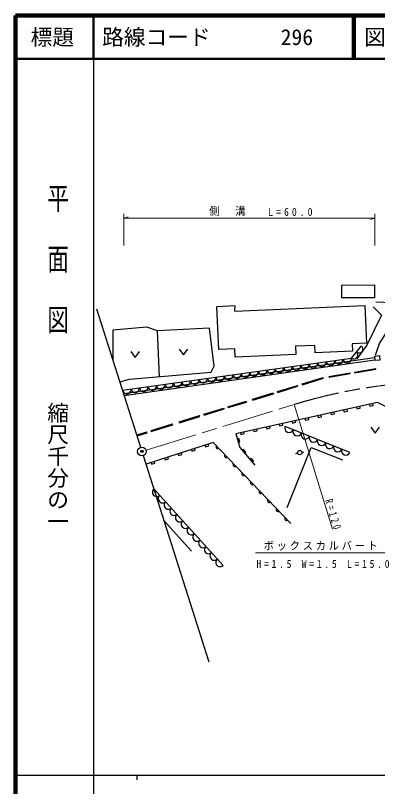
# Model space of a CAD drawing. Units: millimetres, scale not verified. Extents: x 40000 to 680000, y 20000 to 380000.
# Drawn here: x 40000 to 123486, y 202409 to 380000 of the extents above; entities that cross this region are included whole.
import ezdxf
from ezdxf.enums import TextEntityAlignment as Align

# ---------------------------------------------------------------- set-up
doc = ezdxf.new("R2010")
doc.units = ezdxf.units.MM
doc.header["$LTSCALE"] = 1000
doc.header["$PDMODE"] = 32
doc.header["$PDSIZE"] = 500
doc.linetypes.add('CHAIN', pattern=[18.5, 12, -1.5, 3.5, -1.5])
for name, color, linetype, lineweight in [('M-BGD', 7, 'Continuous', 25), ('M-BMK', 2, 'CHAIN', 13), ('M-BMK-SRVR', 3, 'Continuous', 25), ('M-STR-HTXT', 7, 'Continuous', 13), ('M-TTL', 2, 'Continuous', 140), ('M-TTL-BAND', 7, 'Continuous', 25), ('M-TTL-LINE', 7, 'Continuous', 50)]:
    doc.layers.add(name, color=color, linetype=linetype, lineweight=lineweight)
doc.layers.add('M-OTRS', color=6, linetype='Continuous')
doc.layers.add('M-TTL-TXT', color=7, linetype='Continuous')
doc.styles.add('@ＭＳ ゴシック', font='')
doc.styles.add('ＭＳ ゴシック', font='')
doc.styles.get('@ＭＳ ゴシック').set_extended_font_data('@MS Gothic')
doc.styles.get('ＭＳ ゴシック').set_extended_font_data('MS Gothic')

msp = doc.modelspace()

# ---------------------------------------------------------------- linework, layer by layer
at = {"layer": 'M-BGD'}
for p, q in [((73223, 296805), (72743, 307383)), ((108998, 304005), (104576, 303814)), ((117471, 301100), (119807, 303889)), ((64682, 293726), (117471, 301100)), ((65015, 292951), (122767, 301202)), ((65086, 292456), (122837, 300707)), ((118151, 297877), (123073, 298719)), ((118185, 297679), (123107, 298521)), ((123107, 298521), (123073, 298719)), ((106138, 295151), (110926, 296627)), ((110985, 296436), (110926, 296627)), ((112272, 296871), (117127, 297702)), ((112272, 296871), (112306, 296674)), ((112306, 296674), (117161, 297504)), ((117161, 297504), (117127, 297702)), ((118151, 297877), (118185, 297679)), ((106197, 294959), (106138, 295151)), ((106197, 294959), (110985, 296436)), ((94644, 291606), (99432, 293082)), ((99432, 293082), (99491, 292891)), ((100423, 293388), (104986, 294795)), ((100482, 293197), (100423, 293388)), ((100482, 293197), (105045, 294604)), ((104986, 294795), (105045, 294604)), ((94702, 291414), (94644, 291606)), ((94702, 291414), (99491, 292891)), ((83441, 288151), (88039, 289569)), ((88039, 289569), (88098, 289377)), ((88996, 289864), (93207, 291163)), ((89055, 289673), (88996, 289864)), ((89055, 289673), (93266, 290971)), ((93207, 291163), (93266, 290971)), ((77766, 286400), (82417, 287835)), ((82476, 287644), (82417, 287835)), ((83441, 288151), (83500, 287959)), ((83500, 287959), (88098, 289377)), ((77766, 286400), (77825, 286209)), ((77825, 286209), (82476, 287644)), ((71319, 284412), (76207, 285920)), ((71319, 284203), (76266, 285728)), ((71319, 284412), (71319, 284203)), ((76266, 285728), (76207, 285920)), ((117095, 279375), (102174, 285328)), ((67973, 283380), (70303, 284099)), ((68032, 283189), (70362, 283907)), ((70362, 283907), (70303, 284099)), ((85596, 281635), (70111, 276650)), ((103455, 263023), (85596, 281635)), ((105051, 279195), (104567, 279072)), ((106027, 279412), (106518, 279505)), ((87857, 253302), (71924, 270948)), ((80623, 256618), (74264, 263589))]:
    msp.add_line(p, q, dxfattribs=at)
for points in [[(208699, 306451), (206940, 295167), (193272, 296642), (169360, 309650), (164710, 312089), (153047, 316892), (146802, 318492), (140667, 319638), (137352, 319864), (132166, 318111), (129193, 316053), (126602, 313842), (123095, 313995)], [(123019, 301722), (123934, 304467), (129117, 312623), (132395, 315367), (134301, 316282), (136310, 316925), (139763, 317076), (144439, 316358), (151452, 314833), (158828, 311801)], [(90571, 311872), (90681, 313108), (86453, 312925)], [(90558, 303208), (86881, 303049), (86453, 312925)], [(90571, 311872), (120551, 313168), (120925, 304521), (117653, 304380)], [(122485, 312928), (124391, 310946), (121037, 304085), (118674, 300884)], [(64078, 295624), (66277, 296214), (85141, 297817), (85835, 299207), (84713, 307971), (72743, 307383), (70285, 308184), (62483, 307543), (62475, 300667)], [(104576, 303814), (104659, 301885), (90642, 301279), (90558, 303208)], [(117653, 304380), (117728, 302649), (109073, 302275), (108998, 304005)], [(66640, 302579), (67640, 301219), (68640, 302579)], [(77716, 303174), (78716, 301814), (79716, 303174)], [(135537, 289698), (126721, 289246), (123480, 290829), (90796, 283670), (91700, 280505), (95166, 276436)], [(118633, 289767), (118718, 289376), (119500, 289547), (119414, 289938)], [(121604, 290418), (121689, 290027), (122471, 290198), (122385, 290589)], [(109719, 287814), (109804, 287424), (110586, 287595), (110500, 287986)], [(112690, 288465), (112776, 288075), (113557, 288246), (113471, 288636)], [(115661, 289116), (115747, 288725), (116528, 288896), (116443, 289287)], [(100805, 285862), (100890, 285471), (101672, 285643), (101586, 286033)], [(103776, 286513), (103862, 286122), (104643, 286293), (104558, 286684)], [(106747, 287164), (106833, 286773), (107614, 286944), (107529, 287335)], [(94862, 284561), (94948, 284170), (95729, 284341), (95644, 284732)], [(97833, 285211), (97919, 284821), (98700, 284992), (98615, 285382)], [(121892, 285189), (122892, 283829), (123892, 285189)], [(91358, 281703), (91743, 281813), (91523, 282582), (91138, 282472)], [(91891, 283910), (91976, 283519), (92758, 283690), (92672, 284081)], [(83667, 281014), (83790, 280633), (84551, 280879), (84429, 281259)], [(86312, 280890), (86265, 280800), (86240, 280710), (86238, 280597), (86258, 280506), (86302, 280415), (86390, 280323), (86480, 280275), (86570, 280251), (86683, 280249), (86774, 280269), (86866, 280313)], [(77473, 279020), (77596, 278639), (78357, 278884), (78235, 279265)], [(80570, 280017), (80693, 279636), (81454, 279882), (81332, 280262)], [(88296, 278822), (88249, 278732), (88224, 278642), (88222, 278529), (88243, 278438), (88286, 278347), (88375, 278254), (88464, 278207), (88554, 278183), (88667, 278181), (88758, 278201), (88850, 278245)], [(92826, 279183), (93131, 279443), (92612, 280052), (92307, 279792)], [(102627, 266640), (108204, 280505), (115366, 277624)], [(71279, 277026), (71401, 276645), (72163, 276890), (72040, 277271)], [(74376, 278023), (74499, 277642), (75260, 277887), (75137, 278268)], [(94559, 277149), (94864, 277408), (94345, 278017), (94040, 277758)], [(90280, 276754), (90233, 276664), (90209, 276574), (90206, 276461), (90227, 276370), (90271, 276279), (90359, 276186), (90449, 276139), (90539, 276115), (90652, 276112), (90743, 276133), (90834, 276177)], [(92265, 274686), (92218, 274596), (92193, 274506), (92191, 274393), (92211, 274302), (92255, 274211), (92343, 274118), (92433, 274071), (92523, 274047), (92636, 274044), (92727, 274065), (92819, 274109)], [(94249, 272618), (94202, 272528), (94177, 272438), (94175, 272325), (94196, 272234), (94239, 272143), (94328, 272050), (94417, 272003), (94507, 271979), (94620, 271976), (94711, 271997), (94803, 272040)], [(96233, 270550), (96186, 270460), (96162, 270370), (96159, 270257), (96180, 270166), (96224, 270075), (96312, 269982), (96402, 269935), (96492, 269911), (96605, 269908), (96696, 269929), (96787, 269972)], [(98218, 268482), (98171, 268392), (98146, 268302), (98144, 268189), (98164, 268098), (98208, 268006), (98296, 267914), (98386, 267867), (98476, 267843), (98589, 267840), (98680, 267861), (98772, 267904)], [(100202, 266413), (100155, 266324), (100130, 266234), (100128, 266121), (100149, 266030), (100192, 265938), (100281, 265846), (100370, 265799), (100460, 265774), (100574, 265772), (100664, 265793), (100756, 265836)], [(102186, 264345), (102139, 264256), (102115, 264166), (102112, 264053), (102133, 263962), (102177, 263870), (102265, 263778), (102355, 263731), (102445, 263706), (102558, 263704), (102649, 263725), (102740, 263768)]]:
    msp.add_lwpolyline(points, dxfattribs=at)
for points in [[(122790, 314994), (115250, 314935), (115227, 317880), (122767, 317939)], [(124035, 300583), (122961, 300501), (122879, 301565), (123953, 301647)]]:
    msp.add_lwpolyline(points, close=True, dxfattribs=at)
msp.add_circle((105536, 279319), 500, dxfattribs=at)
for centre, radius, start, end in [((119205, 303170), 900, 230.04245, 50.04245), ((118049, 301790), 900, 230.04245, 50.04245), ((110635, 300146), 1000, 187.95197, 7.95197), ((112616, 300422), 1000, 187.95197, 7.95197), ((114548, 300692), 950, 187.95197, 7.95197), ((116479, 300962), 1000, 187.95197, 7.95197), ((96968, 298236), 1000, 187.95197, 7.95197), ((98899, 298506), 950, 187.95197, 7.95197), ((100831, 298776), 1000, 187.95197, 7.95197), ((102811, 299053), 1000, 187.95197, 7.95197), ((104792, 299329), 1000, 187.95197, 7.95197), ((106723, 299599), 950, 187.95197, 7.95197), ((108655, 299869), 1000, 187.95197, 7.95197), ((85183, 296590), 1000, 187.95197, 7.95197), ((87163, 296867), 1000, 187.95197, 7.95197), ((89144, 297144), 1000, 187.95197, 7.95197), ((91075, 297413), 950, 187.95197, 7.95197), ((93007, 297683), 1000, 187.95197, 7.95197), ((94987, 297960), 1000, 187.95197, 7.95197), ((71515, 294681), 1000, 187.95197, 7.95197), ((73496, 294958), 1000, 187.95197, 7.95197), ((75427, 295227), 950, 187.95197, 7.95197), ((77359, 295497), 1000, 187.95197, 7.95197), ((79339, 295774), 1000, 187.95197, 7.95197), ((81320, 296051), 1000, 187.95197, 7.95197), ((83251, 296320), 950, 187.95197, 7.95197), ((65672, 293865), 1000, 187.95197, 7.95197), ((67603, 294135), 950, 187.95197, 7.95197), ((69535, 294404), 1000, 187.95197, 7.95197), ((103070, 284971), 1000, 158.2485, 338.2485), ((104974, 284211), 1050, 158.2485, 338.2485), ((106878, 283451), 1000, 158.2485, 338.2485), ((108735, 282710), 1000, 158.2485, 338.2485), ((110593, 281969), 1000, 158.2485, 338.2485), ((112451, 281228), 1000, 158.2485, 338.2485), ((114308, 280486), 1000, 158.2485, 338.2485), ((116166, 279745), 1000, 158.2485, 338.2485), ((72577, 270225), 1000, 132.07939, 312.07939), ((73918, 268740), 1000, 132.07939, 312.07939), ((75258, 267256), 1000, 132.07939, 312.07939), ((76565, 265808), 950, 132.07939, 312.07939), ((77872, 264361), 1000, 132.07939, 312.07939), ((79212, 262877), 1000, 132.07939, 312.07939), ((80552, 261392), 1000, 132.07939, 312.07939), ((81893, 259908), 1000, 132.07939, 312.07939), ((83233, 258423), 1000, 132.07939, 312.07939), ((84540, 256976), 950, 132.07939, 312.07939), ((85847, 255529), 1000, 132.07939, 312.07939), ((87187, 254044), 1000, 132.07939, 312.07939)]:
    msp.add_arc(centre, radius, start, end, dxfattribs=at)
at = {"layer": 'M-BMK'}
msp.add_line((70131, 279888), (104228, 290389), dxfattribs=at)
msp.add_arc((139546, 175704), 120000, 84.40039, 107.11642, dxfattribs=at)
at = {"layer": 'M-BMK-SRVR'}
for p, q in [((58727, 312453), (68872, 280547)), ((69478, 278641), (84576, 231155))]:
    msp.add_line(p, q, dxfattribs=at)
msp.add_circle((69175, 279594), 1000, dxfattribs=at)
at = {"layer": 'M-OTRS'}
msp.add_point((69175, 279594), dxfattribs=at)
at = {"layer": 'M-STR-HTXT'}
for p, q in [((65015, 327051), (65015, 334307)), ((122837, 334307), (122837, 327051)), ((65015, 333307), (66015, 333587)), ((65015, 333307), (122837, 333307)), ((122837, 333307), (121837, 333027)), ((104228, 290389), (113058, 261718))]:
    msp.add_line(p, q, dxfattribs=at)
msp.add_lwpolyline([(135940, 284799), (125627, 256262), (95347, 256262)], dxfattribs=at)
at = {"layer": 'M-TTL'}
for p, q in [((40000, 380000), (40000, 20000)), ((680000, 380000), (40000, 380000))]:
    msp.add_line(p, q, dxfattribs=at)
at = {"layer": 'M-TTL-BAND'}
for p, q in [((58000, 370000), (58000, 20000)), ((40000, 205000), (579000, 205000)), ((68000, 205000), (68000, 204000))]:
    msp.add_line(p, q, dxfattribs=at)
at = {"layer": 'M-TTL-LINE'}
for p, q in [((58000, 380000), (58000, 370000)), ((117750, 380000), (117750, 370000)), ((118250, 380000), (118250, 370000)), ((40000, 370000), (680000, 370000))]:
    msp.add_line(p, q, dxfattribs=at)

# ---------------------------------------------------------------- texts
at = {"layer": 'M-STR-HTXT', "char_height": 1833, "attachment_point": 7, "style": 'ＭＳ ゴシック'}
for s, insert in [('\\T1.27;\\W0.95;側\u3000溝', (84641, 333807)), ('\\T1.62;\\W0.9;L=60.0', (98279, 333807)), ('\\T1.26;\\W0.95;ボックスカルバート', (97237, 256762)), ('\\T1.55;\\W0.9;H=1.5\\~W=1.5\\~L=15.0', (95550, 252745))]:
    msp.add_mtext(s, dxfattribs=dict(at, insert=insert))
at = {"layer": 'M-STR-HTXT', "insert": (111312, 268323), "char_height": 1833, "attachment_point": 7, "rotation": 286.8, "style": 'ＭＳ ゴシック'}
msp.add_mtext('\\T1.61;\\W0.7;R=120', dxfattribs=at)
at = {"layer": 'M-TTL-BAND', "style": '@ＭＳ ゴシック', "width": 1.4}
msp.add_text('平  面  図', height=3666, rotation=270, dxfattribs=at).set_placement((49777, 306475), align=Align.MIDDLE_RIGHT)
at = {"layer": 'M-TTL-BAND', "style": '@ＭＳ ゴシック'}
msp.add_text('縮尺千分の一', height=3666, rotation=270, dxfattribs=at).set_placement((49777, 261030), align=Align.MIDDLE_RIGHT)
at = {"layer": 'M-TTL-TXT', "style": 'ＭＳ ゴシック'}
msp.add_text('標題', height=3666, dxfattribs=at).set_placement((48500, 375000), align=Align.MIDDLE_CENTER)
for s, p in [('路線コード', (60000, 375000)), ('296', (101142, 375000)), ('図面コード', (120380, 375000))]:
    msp.add_text(s, height=3666, dxfattribs=at).set_placement(p, align=Align.MIDDLE_LEFT)

doc.saveas('drawing.dxf')
